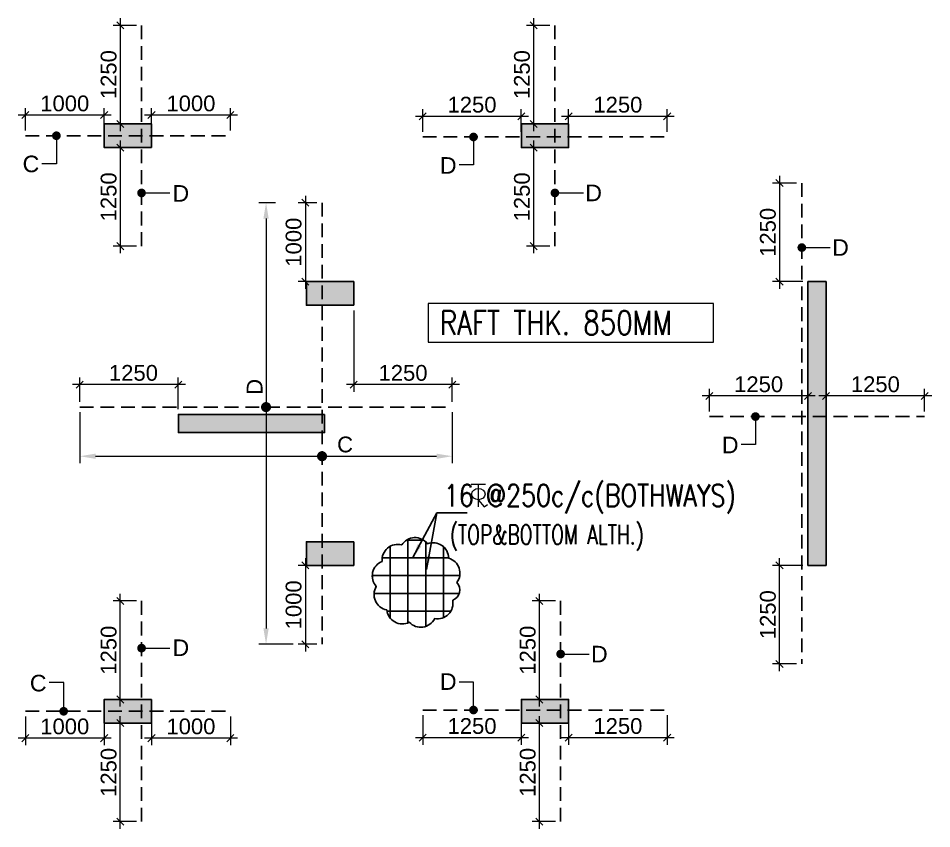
# Model space of a CAD drawing. Header units: millimetres. Extents: x 1123469 to 1752051, y -126924 to 196924.
# Drawn here: x 1491564 to 1503149, y 142154 to 152434 of the extents above; entities that cross this region are included whole.
import ezdxf

# ---------------------------------------------------------------- set-up
doc = ezdxf.new("R2010")
doc.units = ezdxf.units.MM
doc.header["$LTSCALE"] = 500
doc.header["$MEASUREMENT"] = 0
doc.header["$PDMODE"] = 34
for name, pattern in [('CONTINOUS', [0]), ('DASHED2', [0.375, 0.25, -0.125]), ('HIDDEN', [0.375, 0.25, -0.125])]:
    doc.linetypes.add(name, pattern=pattern)
doc.layers.get('Defpoints').update_dxf_attribs({"lineweight": 0})
for name, color, linetype, lineweight in [('ARWO', 1, 'Continuous', 18), ('CUT OUT', 1, 'Continuous', 13), ('dim-M', 1, 'Continuous', 15), ('TEXT', 7, 'Continuous', 13), ('TOWER COL HATCH', 253, 'Continuous', 20)]:
    doc.layers.add(name, color=color, linetype=linetype, lineweight=lineweight)
for name, color, linetype in [('COL. DIM', 3, 'Continuous'), ('reinf.', 4, 'Continuous'), ('TEX', 7, 'Continuous'), ('TEXT 1', 1, 'Continuous'), ('TOWER AREA COLUMN.', 6, 'Continuous')]:
    doc.layers.add(name, color=color, linetype=linetype)
doc.styles.add('3mm', font='arial.ttf')
doc.styles.add('S-T', font='romans.shx')
doc.styles.add('ST5', font='simplex.shx', dxfattribs={"width": 0.85})
doc.dimstyles.new('PARAMVEER', dxfattribs={"dimtxt": 200, "dimasz": 100, "dimexe": 0, "dimexo": 25, "dimgap": 10, "dimtad": 1, "dimdec": 0, "dimrnd": 5, "dimzin": 0, "dimdsep": 46, "dimtxsty": '3mm', "dimblk": 'OBLIQUE', "dimcen": 0.09, "dimdle": 75, "dimclrd": 1, "dimclre": 1, "dimclrt": 3, "dimadec": 0, "dimazin": 0, "dimtfac": 1, "dimtdec": 0, "dimtmove": 1, "dimatfit": 3, "dimfxl": 100, "dimtolj": 1, "dimtzin": 0, "dimlwd": 18, "dimlwe": 5, "dimarcsym": 0})
doc.dimstyles.new('PARAMVEER BEAM', dxfattribs={"dimtxt": 200, "dimasz": 100, "dimexe": 0, "dimexo": 0, "dimgap": 10, "dimtad": 1, "dimdec": 0, "dimzin": 0, "dimdsep": 46, "dimtxsty": '3mm', "dimblk": 'ARCHTICK', "dimcen": 0.09, "dimdle": 75, "dimclrd": 1, "dimclre": 1, "dimclrt": 3, "dimadec": 0, "dimazin": 0, "dimtfac": 1, "dimtdec": 0, "dimtmove": 1, "dimatfit": 3, "dimfxl": 100, "dimtolj": 1, "dimtzin": 0, "dimlwd": 18, "dimlwe": 5, "dimarcsym": 0})
doc.dimstyles.new('S-T50', dxfattribs={"dimtxt": 110, "dimasz": 100, "dimexe": 100, "dimexo": 50, "dimgap": 50, "dimtad": 1, "dimdec": 0, "dimrnd": 5, "dimtxsty": 'S-T', "dimblk": 'OBLIQUE', "dimcen": 2.5, "dimdle": 100, "dimclrd": 1, "dimclre": 1, "dimclrt": 3, "dimadec": 0, "dimazin": 0, "dimtfac": 1, "dimtdec": 0, "dimtix": 1, "dimtmove": 2, "dimatfit": 3, "dimfxl": 1, "dimlwd": -1, "dimlwe": -1, "dimarcsym": 0})

# ---------------------------------------------------------------- blocks, each defined once
blk = doc.blocks.new('3tgra')
at = {"layer": 'TOWER COL HATCH'}
h = blk.add_hatch(color=253, dxfattribs=at)
h.dxf.hatch_style = 1
h.paths.add_polyline_path([(1395431, 87772), (1395431, 88072), (1394831, 88072), (1394831, 87772)])
h = blk.add_hatch(color=253, dxfattribs=at)
h.dxf.hatch_style = 1
h.paths.add_polyline_path([(1400121, 88072), (1400121, 87772), (1400721, 87772), (1400721, 88072)])
h = blk.add_hatch(color=253, dxfattribs=at)
h.dxf.hatch_style = 1
h.paths.add_polyline_path([(1397996, 85772), (1397996, 86072), (1397396, 86072), (1397396, 85772)])
h = blk.add_hatch(color=253, dxfattribs=at)
h.dxf.hatch_style = 1
h.paths.add_polyline_path([(1403986, 82472), (1403986, 86072), (1403756, 86072), (1403756, 82472)])
h = blk.add_hatch(color=253, dxfattribs=at)
h.dxf.hatch_style = 1
h.paths.add_polyline_path([(1397626, 84387), (1395771, 84387), (1395771, 84157), (1397626, 84157)])
h = blk.add_hatch(color=253, dxfattribs=at)
h.dxf.hatch_style = 1
h.paths.add_polyline_path([(1397996, 82772), (1397996, 82472), (1397396, 82472), (1397396, 82772)])
h = blk.add_hatch(color=253, dxfattribs=at)
h.dxf.hatch_style = 1
h.paths.add_polyline_path([(1395431, 80772), (1395431, 80472), (1394831, 80472), (1394831, 80772)])
h = blk.add_hatch(color=253, dxfattribs=at)
h.dxf.hatch_style = 1
h.paths.add_polyline_path([(1400121, 80472), (1400121, 80772), (1400721, 80772), (1400721, 80472)])
at = {"layer": 'TOWER AREA COLUMN.', "color": 4}
for points in [[(1395431, 87772), (1395431, 88072), (1394831, 88072), (1394831, 87772)], [(1400121, 88072), (1400121, 87772), (1400721, 87772), (1400721, 88072)], [(1397996, 85772), (1397996, 86072), (1397396, 86072), (1397396, 85772)], [(1403986, 82472), (1403986, 86072), (1403756, 86072), (1403756, 82472)], [(1397626, 84387), (1395771, 84387), (1395771, 84157), (1397626, 84157)], [(1397996, 82772), (1397996, 82472), (1397396, 82472), (1397396, 82772)], [(1395431, 80772), (1395431, 80472), (1394831, 80472), (1394831, 80772)], [(1400121, 80472), (1400121, 80772), (1400721, 80772), (1400721, 80472)]]:
    blk.add_lwpolyline(points, close=True, dxfattribs=at)
blk = doc.blocks.new('_Oblique')
at = {"color": 0, "linetype": 'ByBlock', "lineweight": -2}
blk.add_line((-0.5, -0.5), (0.5, 0.5), dxfattribs=at)
blk = doc.blocks.new('*D167')
at = {"layer": 'COL. DIM', "color": 1, "lineweight": 18, "ltscale": 10, "transparency": 16777216}
blk.add_line((1498100, 150884), (1498100, 149454), dxfattribs=at)
at = {"layer": 'COL. DIM', "color": 1, "linetype": 'CONTINOUS', "lineweight": 5, "ltscale": 10, "transparency": 16777216}
for p, q in [((1498305, 150794), (1498010, 150794)), ((1498305, 149544), (1498010, 149544))]:
    blk.add_line(p, q, dxfattribs=at)
at = {"layer": 'Defpoints', "color": 0, "ltscale": 10, "transparency": 16777216}
for p in [(1498370, 150794), (1498100, 149544), (1498370, 149544)]:
    blk.add_point(p, dxfattribs=at)
at = {"layer": 'COL. DIM', "color": 1, "lineweight": 18, "ltscale": 10, "transparency": 16777216, "xscale": 90, "yscale": 90, "zscale": 90}
for p, rotation in [((1498100, 150794), 90), ((1498100, 149544), 270)]:
    blk.add_blockref('_Oblique', p, dxfattribs=dict(at, rotation=rotation))
at = {"layer": 'COL. DIM', "color": 3, "ltscale": 10, "transparency": 16777216, "insert": (1497953, 150169), "char_height": 200, "attachment_point": 5, "rotation": 90, "style": '3mm'}
blk.add_mtext('\\A1;1250', dxfattribs=at)
blk = doc.blocks.new('_ArchTick')
at = {"color": 0, "linetype": 'ByBlock', "const_width": 0.15}
blk.add_lwpolyline([(-0.5, -0.5), (0.5, 0.5)], dxfattribs=at)
blk = doc.blocks.new('*D168')
at = {"layer": 'COL. DIM', "color": 1, "lineweight": 18, "ltscale": 10, "transparency": 16777216}
blk.add_line((1498034, 151190), (1496604, 151190), dxfattribs=at)
at = {"layer": 'COL. DIM', "color": 1, "linetype": 'CONTINOUS', "lineweight": 5, "ltscale": 10, "transparency": 16777216}
for p, q in [((1496694, 150993), (1496694, 151280)), ((1497944, 150993), (1497944, 151280))]:
    blk.add_line(p, q, dxfattribs=at)
at = {"layer": 'Defpoints', "color": 0, "ltscale": 10, "transparency": 16777216}
for p in [(1496694, 151190), (1496694, 150928), (1497944, 150928)]:
    blk.add_point(p, dxfattribs=at)
at = {"layer": 'COL. DIM', "color": 1, "lineweight": 18, "ltscale": 10, "transparency": 16777216, "xscale": 90, "yscale": 90, "zscale": 90, "rotation": 180}
blk.add_blockref('_Oblique', (1496694, 151190), dxfattribs=at)
at = {"layer": 'COL. DIM', "color": 1, "lineweight": 18, "ltscale": 10, "transparency": 16777216, "xscale": 90, "yscale": 90, "zscale": 90}
blk.add_blockref('_Oblique', (1497944, 151190), dxfattribs=at)
at = {"layer": 'COL. DIM', "color": 3, "ltscale": 10, "transparency": 16777216, "insert": (1497319, 151337), "char_height": 200, "attachment_point": 5, "style": '3mm'}
blk.add_mtext('\\A1;1250', dxfattribs=at)
blk = doc.blocks.new('*D169')
at = {"layer": 'COL. DIM', "color": 1, "lineweight": 18, "ltscale": 10, "transparency": 16777216}
blk.add_line((1499884, 151190), (1498454, 151190), dxfattribs=at)
at = {"layer": 'COL. DIM', "color": 1, "linetype": 'CONTINOUS', "lineweight": 5, "ltscale": 10, "transparency": 16777216}
for p, q in [((1498544, 150993), (1498544, 151280)), ((1499794, 150993), (1499794, 151280))]:
    blk.add_line(p, q, dxfattribs=at)
at = {"layer": 'Defpoints', "color": 0, "ltscale": 10, "transparency": 16777216}
for p in [(1498544, 151190), (1498544, 150928), (1499794, 150928)]:
    blk.add_point(p, dxfattribs=at)
at = {"layer": 'COL. DIM', "color": 1, "lineweight": 18, "ltscale": 10, "transparency": 16777216, "xscale": 90, "yscale": 90, "zscale": 90, "rotation": 180}
blk.add_blockref('_Oblique', (1498544, 151190), dxfattribs=at)
at = {"layer": 'COL. DIM', "color": 1, "lineweight": 18, "ltscale": 10, "transparency": 16777216, "xscale": 90, "yscale": 90, "zscale": 90}
blk.add_blockref('_Oblique', (1499794, 151190), dxfattribs=at)
at = {"layer": 'COL. DIM', "color": 3, "ltscale": 10, "transparency": 16777216, "insert": (1499169, 151337), "char_height": 200, "attachment_point": 5, "style": '3mm'}
blk.add_mtext('\\A1;1250', dxfattribs=at)
blk = doc.blocks.new('*D170')
at = {"layer": 'COL. DIM', "color": 1, "linetype": 'CONTINOUS', "lineweight": 5, "ltscale": 10, "transparency": 16777216}
for p, q in [((1498305, 152344), (1498010, 152344)), ((1498305, 151094), (1498010, 151094))]:
    blk.add_line(p, q, dxfattribs=at)
at = {"layer": 'COL. DIM', "color": 1, "lineweight": 18, "ltscale": 10, "transparency": 16777216}
blk.add_line((1498100, 152434), (1498100, 151004), dxfattribs=at)
at = {"layer": 'Defpoints', "color": 0, "ltscale": 10, "transparency": 16777216}
for p in [(1498370, 152344), (1498100, 151094), (1498370, 151094)]:
    blk.add_point(p, dxfattribs=at)
at = {"layer": 'COL. DIM', "color": 1, "lineweight": 18, "ltscale": 10, "transparency": 16777216, "xscale": 90, "yscale": 90, "zscale": 90}
for p, rotation in [((1498100, 152344), 90), ((1498100, 151094), 270)]:
    blk.add_blockref('_Oblique', p, dxfattribs=dict(at, rotation=rotation))
at = {"layer": 'COL. DIM', "color": 3, "ltscale": 10, "transparency": 16777216, "insert": (1497953, 151719), "char_height": 200, "attachment_point": 5, "rotation": 90, "style": '3mm'}
blk.add_mtext('\\A1;1250', dxfattribs=at)
blk = doc.blocks.new('*D171')
at = {"layer": 'COL. DIM', "color": 1, "lineweight": 18, "ltscale": 10, "transparency": 16777216}
blk.add_line((1492858, 150884), (1492858, 149454), dxfattribs=at)
at = {"layer": 'COL. DIM', "color": 1, "linetype": 'CONTINOUS', "lineweight": 5, "ltscale": 10, "transparency": 16777216}
for p, q in [((1493063, 150794), (1492768, 150794)), ((1493063, 149544), (1492768, 149544))]:
    blk.add_line(p, q, dxfattribs=at)
at = {"layer": 'Defpoints', "color": 0, "ltscale": 10, "transparency": 16777216}
for p in [(1493128, 150794), (1492858, 149544), (1493128, 149544)]:
    blk.add_point(p, dxfattribs=at)
at = {"layer": 'COL. DIM', "color": 1, "lineweight": 18, "ltscale": 10, "transparency": 16777216, "xscale": 90, "yscale": 90, "zscale": 90}
for p, rotation in [((1492858, 150794), 90), ((1492858, 149544), 270)]:
    blk.add_blockref('_Oblique', p, dxfattribs=dict(at, rotation=rotation))
at = {"layer": 'COL. DIM', "color": 3, "ltscale": 10, "transparency": 16777216, "insert": (1492711, 150169), "char_height": 200, "attachment_point": 5, "rotation": 90, "style": '3mm'}
blk.add_mtext('\\A1;1250', dxfattribs=at)
blk = doc.blocks.new('*D172')
at = {"layer": 'COL. DIM', "color": 1, "lineweight": 18, "ltscale": 10, "transparency": 16777216}
blk.add_line((1492744, 151206), (1491564, 151206), dxfattribs=at)
at = {"layer": 'COL. DIM', "color": 1, "linetype": 'CONTINOUS', "lineweight": 5, "ltscale": 10, "transparency": 16777216}
for p, q in [((1491654, 151009), (1491654, 151296)), ((1492654, 151009), (1492654, 151296))]:
    blk.add_line(p, q, dxfattribs=at)
at = {"layer": 'Defpoints', "color": 0, "ltscale": 10, "transparency": 16777216}
for p in [(1491654, 151206), (1491654, 150944), (1492654, 150944)]:
    blk.add_point(p, dxfattribs=at)
at = {"layer": 'COL. DIM', "color": 1, "lineweight": 18, "ltscale": 10, "transparency": 16777216, "xscale": 90, "yscale": 90, "zscale": 90, "rotation": 180}
blk.add_blockref('_Oblique', (1491654, 151206), dxfattribs=at)
at = {"layer": 'COL. DIM', "color": 1, "lineweight": 18, "ltscale": 10, "transparency": 16777216, "xscale": 90, "yscale": 90, "zscale": 90}
blk.add_blockref('_Oblique', (1492654, 151206), dxfattribs=at)
at = {"layer": 'COL. DIM', "color": 3, "ltscale": 10, "transparency": 16777216, "insert": (1492154, 151353), "char_height": 200, "attachment_point": 5, "style": '3mm'}
blk.add_mtext('\\A1;1000', dxfattribs=at)
blk = doc.blocks.new('*D173')
at = {"layer": 'COL. DIM', "color": 1, "lineweight": 18, "ltscale": 10, "transparency": 16777216}
blk.add_line((1494344, 151206), (1493164, 151206), dxfattribs=at)
at = {"layer": 'COL. DIM', "color": 1, "linetype": 'CONTINOUS', "lineweight": 5, "ltscale": 10, "transparency": 16777216}
for p, q in [((1493254, 151009), (1493254, 151296)), ((1494254, 151009), (1494254, 151296))]:
    blk.add_line(p, q, dxfattribs=at)
at = {"layer": 'Defpoints', "color": 0, "ltscale": 10, "transparency": 16777216}
for p in [(1493254, 151206), (1493254, 150944), (1494254, 150944)]:
    blk.add_point(p, dxfattribs=at)
at = {"layer": 'COL. DIM', "color": 1, "lineweight": 18, "ltscale": 10, "transparency": 16777216, "xscale": 90, "yscale": 90, "zscale": 90, "rotation": 180}
blk.add_blockref('_Oblique', (1493254, 151206), dxfattribs=at)
at = {"layer": 'COL. DIM', "color": 1, "lineweight": 18, "ltscale": 10, "transparency": 16777216, "xscale": 90, "yscale": 90, "zscale": 90}
blk.add_blockref('_Oblique', (1494254, 151206), dxfattribs=at)
at = {"layer": 'COL. DIM', "color": 3, "ltscale": 10, "transparency": 16777216, "insert": (1493754, 151353), "char_height": 200, "attachment_point": 5, "style": '3mm'}
blk.add_mtext('\\A1;1000', dxfattribs=at)
blk = doc.blocks.new('*D174')
at = {"layer": 'COL. DIM', "color": 1, "linetype": 'CONTINOUS', "lineweight": 5, "ltscale": 10, "transparency": 16777216}
for p, q in [((1493063, 152344), (1492768, 152344)), ((1493063, 151094), (1492768, 151094))]:
    blk.add_line(p, q, dxfattribs=at)
at = {"layer": 'COL. DIM', "color": 1, "lineweight": 18, "ltscale": 10, "transparency": 16777216}
blk.add_line((1492858, 152434), (1492858, 151004), dxfattribs=at)
at = {"layer": 'Defpoints', "color": 0, "ltscale": 10, "transparency": 16777216}
for p in [(1493128, 152344), (1492858, 151094), (1493128, 151094)]:
    blk.add_point(p, dxfattribs=at)
at = {"layer": 'COL. DIM', "color": 1, "lineweight": 18, "ltscale": 10, "transparency": 16777216, "xscale": 90, "yscale": 90, "zscale": 90}
for p, rotation in [((1492858, 152344), 90), ((1492858, 151094), 270)]:
    blk.add_blockref('_Oblique', p, dxfattribs=dict(at, rotation=rotation))
at = {"layer": 'COL. DIM', "color": 3, "ltscale": 10, "transparency": 16777216, "insert": (1492711, 151719), "char_height": 200, "attachment_point": 5, "rotation": 90, "style": '3mm'}
blk.add_mtext('\\A1;1250', dxfattribs=at)
blk = doc.blocks.new('*D304')
at = {"layer": 'COL. DIM', "color": 1, "lineweight": 18, "ltscale": 10, "transparency": 16777216}
blk.add_line((1495205, 145584), (1495205, 144404), dxfattribs=at)
at = {"layer": 'COL. DIM', "color": 1, "linetype": 'CONTINOUS', "lineweight": 5, "ltscale": 10, "transparency": 16777216}
for p, q in [((1495352, 145494), (1495115, 145494)), ((1495352, 144494), (1495115, 144494))]:
    blk.add_line(p, q, dxfattribs=at)
at = {"layer": 'Defpoints', "color": 0, "ltscale": 10, "transparency": 16777216}
for p in [(1495417, 145494), (1495205, 144494), (1495417, 144494)]:
    blk.add_point(p, dxfattribs=at)
at = {"layer": 'COL. DIM', "color": 1, "lineweight": 18, "ltscale": 10, "transparency": 16777216, "xscale": 90, "yscale": 90, "zscale": 90}
for p, rotation in [((1495205, 145494), 90), ((1495205, 144494), 270)]:
    blk.add_blockref('_Oblique', p, dxfattribs=dict(at, rotation=rotation))
at = {"layer": 'COL. DIM', "color": 3, "ltscale": 10, "transparency": 16777216, "insert": (1495057, 144994), "char_height": 200, "attachment_point": 5, "rotation": 90, "style": '3mm'}
blk.add_mtext('\\A1;1000', dxfattribs=at)
blk = doc.blocks.new('*D305')
at = {"layer": 'COL. DIM', "color": 1, "linetype": 'CONTINOUS', "lineweight": 5, "ltscale": 10, "transparency": 16777216}
for p, q in [((1492344, 147567), (1492344, 147878)), ((1493594, 147474), (1493594, 147878))]:
    blk.add_line(p, q, dxfattribs=at)
at = {"layer": 'COL. DIM', "color": 1, "lineweight": 18, "ltscale": 10, "transparency": 16777216}
blk.add_line((1493684, 147788), (1492254, 147788), dxfattribs=at)
at = {"layer": 'Defpoints', "color": 0, "ltscale": 10, "transparency": 16777216}
for p in [(1492344, 147788), (1492344, 147502), (1493594, 147409)]:
    blk.add_point(p, dxfattribs=at)
at = {"layer": 'COL. DIM', "color": 1, "lineweight": 18, "ltscale": 10, "transparency": 16777216, "xscale": 90, "yscale": 90, "zscale": 90, "rotation": 180}
blk.add_blockref('_Oblique', (1492344, 147788), dxfattribs=at)
at = {"layer": 'COL. DIM', "color": 1, "lineweight": 18, "ltscale": 10, "transparency": 16777216, "xscale": 90, "yscale": 90, "zscale": 90}
blk.add_blockref('_Oblique', (1493594, 147788), dxfattribs=at)
at = {"layer": 'COL. DIM', "color": 3, "ltscale": 10, "transparency": 16777216, "insert": (1493025, 147935), "char_height": 200, "attachment_point": 5, "style": '3mm'}
blk.add_mtext('\\A1;1250', dxfattribs=at)
blk = doc.blocks.new('*D306')
at = {"layer": 'COL. DIM', "color": 1, "linetype": 'CONTINOUS', "lineweight": 5, "ltscale": 10, "transparency": 16777216}
for p, q in [((1495819, 148729), (1495819, 147698)), ((1497069, 147567), (1497069, 147878))]:
    blk.add_line(p, q, dxfattribs=at)
at = {"layer": 'COL. DIM', "color": 1, "lineweight": 18, "ltscale": 10, "transparency": 16777216}
blk.add_line((1497159, 147788), (1495729, 147788), dxfattribs=at)
at = {"layer": 'Defpoints', "color": 0, "ltscale": 10, "transparency": 16777216}
for p in [(1495819, 148794), (1495819, 147788), (1497069, 147502)]:
    blk.add_point(p, dxfattribs=at)
at = {"layer": 'COL. DIM', "color": 1, "lineweight": 18, "ltscale": 10, "transparency": 16777216, "xscale": 90, "yscale": 90, "zscale": 90, "rotation": 180}
blk.add_blockref('_Oblique', (1495819, 147788), dxfattribs=at)
at = {"layer": 'COL. DIM', "color": 1, "lineweight": 18, "ltscale": 10, "transparency": 16777216, "xscale": 90, "yscale": 90, "zscale": 90}
blk.add_blockref('_Oblique', (1497069, 147788), dxfattribs=at)
at = {"layer": 'COL. DIM', "color": 3, "ltscale": 10, "transparency": 16777216, "insert": (1496444, 147935), "char_height": 200, "attachment_point": 5, "style": '3mm'}
blk.add_mtext('\\A1;1250', dxfattribs=at)
blk = doc.blocks.new('*D307')
at = {"layer": 'COL. DIM', "color": 1, "lineweight": 18, "ltscale": 10, "transparency": 16777216}
blk.add_line((1495205, 150184), (1495205, 149004), dxfattribs=at)
at = {"layer": 'COL. DIM', "color": 1, "linetype": 'CONTINOUS', "lineweight": 5, "ltscale": 10, "transparency": 16777216}
for p, q in [((1495352, 150094), (1495115, 150094)), ((1495352, 149094), (1495115, 149094))]:
    blk.add_line(p, q, dxfattribs=at)
at = {"layer": 'Defpoints', "color": 0, "ltscale": 10, "transparency": 16777216}
for p in [(1495417, 150094), (1495205, 149094), (1495417, 149094)]:
    blk.add_point(p, dxfattribs=at)
at = {"layer": 'COL. DIM', "color": 1, "lineweight": 18, "ltscale": 10, "transparency": 16777216, "xscale": 90, "yscale": 90, "zscale": 90}
for p, rotation in [((1495205, 150094), 90), ((1495205, 149094), 270)]:
    blk.add_blockref('_Oblique', p, dxfattribs=dict(at, rotation=rotation))
at = {"layer": 'COL. DIM', "color": 3, "ltscale": 10, "transparency": 16777216, "insert": (1495057, 149594), "char_height": 200, "attachment_point": 5, "rotation": 90, "style": '3mm'}
blk.add_mtext('\\A1;1000', dxfattribs=at)
blk = doc.blocks.new('*D308')
at = {"layer": 'COL. DIM', "color": 1, "linetype": 'CONTINOUS', "lineweight": 5, "ltscale": 10, "transparency": 16777216}
for p, q in [((1492344, 147437), (1492344, 146789)), ((1497069, 147437), (1497069, 146789))]:
    blk.add_line(p, q, dxfattribs=at)
at = {"layer": 'COL. DIM', "color": 1, "lineweight": 18, "ltscale": 10, "transparency": 16777216}
blk.add_line((1492544, 146879), (1496869, 146879), dxfattribs=at)
at = {"layer": 'COL. DIM', "color": 1, "ltscale": 10, "transparency": 16777216}
for points in [[(1492544, 146912), (1492544, 146846), (1492344, 146879)], [(1496869, 146912), (1496869, 146846), (1497069, 146879)]]:
    blk.add_solid(points, dxfattribs=at)
at = {"layer": 'Defpoints', "color": 0, "ltscale": 10, "transparency": 16777216}
for p in [(1492344, 147502), (1497069, 147502), (1497069, 146879)]:
    blk.add_point(p, dxfattribs=at)
at = {"layer": 'COL. DIM', "color": 3, "ltscale": 10, "transparency": 16777216, "insert": (1495709, 147027), "char_height": 200, "attachment_point": 5, "style": '3mm'}
blk.add_mtext('\\A1;C', dxfattribs=at)
blk = doc.blocks.new('*D309')
at = {"layer": 'COL. DIM', "color": 1, "linetype": 'CONTINOUS', "lineweight": 5, "ltscale": 10, "transparency": 16777216}
for p, q in [((1494826, 150094), (1494617, 150094)), ((1495050, 144494), (1494617, 144494))]:
    blk.add_line(p, q, dxfattribs=at)
at = {"layer": 'COL. DIM', "color": 1, "lineweight": 18, "ltscale": 10, "transparency": 16777216}
blk.add_line((1494707, 149894), (1494707, 144694), dxfattribs=at)
at = {"layer": 'COL. DIM', "color": 1, "ltscale": 10, "transparency": 16777216}
for points in [[(1494673, 149894), (1494740, 149894), (1494707, 150094)], [(1494673, 144694), (1494740, 144694), (1494707, 144494)]]:
    blk.add_solid(points, dxfattribs=at)
at = {"layer": 'Defpoints', "color": 0, "ltscale": 10, "transparency": 16777216}
for p in [(1494891, 150094), (1494707, 144494), (1495115, 144494)]:
    blk.add_point(p, dxfattribs=at)
at = {"layer": 'COL. DIM', "color": 3, "ltscale": 10, "transparency": 16777216, "insert": (1494562, 147759), "char_height": 200, "attachment_point": 5, "rotation": 90, "style": '3mm'}
blk.add_mtext('\\A1;D', dxfattribs=at)
blk = doc.blocks.new('*D310')
at = {"layer": 'COL. DIM', "color": 1, "linetype": 'CONTINOUS', "lineweight": 5, "ltscale": 10, "transparency": 16777216}
for p, q in [((1500329, 147447), (1500329, 147734)), ((1501579, 147447), (1501579, 147734))]:
    blk.add_line(p, q, dxfattribs=at)
at = {"layer": 'COL. DIM', "color": 1, "lineweight": 18, "ltscale": 10, "transparency": 16777216}
blk.add_line((1501669, 147644), (1500239, 147644), dxfattribs=at)
at = {"layer": 'Defpoints', "color": 0, "ltscale": 10, "transparency": 16777216}
for p in [(1500329, 147644), (1500329, 147382), (1501579, 147382)]:
    blk.add_point(p, dxfattribs=at)
at = {"layer": 'COL. DIM', "color": 1, "lineweight": 18, "ltscale": 10, "transparency": 16777216, "xscale": 90, "yscale": 90, "zscale": 90, "rotation": 180}
blk.add_blockref('_Oblique', (1500329, 147644), dxfattribs=at)
at = {"layer": 'COL. DIM', "color": 1, "lineweight": 18, "ltscale": 10, "transparency": 16777216, "xscale": 90, "yscale": 90, "zscale": 90}
blk.add_blockref('_Oblique', (1501579, 147644), dxfattribs=at)
at = {"layer": 'COL. DIM', "color": 3, "ltscale": 10, "transparency": 16777216, "insert": (1500954, 147791), "char_height": 200, "attachment_point": 5, "style": '3mm'}
blk.add_mtext('\\A1;1250', dxfattribs=at)
blk = doc.blocks.new('*D311')
at = {"layer": 'COL. DIM', "color": 1, "linetype": 'CONTINOUS', "lineweight": 5, "ltscale": 10, "transparency": 16777216}
for p, q in [((1501809, 147447), (1501809, 147734)), ((1503059, 147447), (1503059, 147734))]:
    blk.add_line(p, q, dxfattribs=at)
at = {"layer": 'COL. DIM', "color": 1, "lineweight": 18, "ltscale": 10, "transparency": 16777216}
blk.add_line((1503149, 147644), (1501719, 147644), dxfattribs=at)
at = {"layer": 'Defpoints', "color": 0, "ltscale": 10, "transparency": 16777216}
for p in [(1501809, 147644), (1501809, 147382), (1503059, 147382)]:
    blk.add_point(p, dxfattribs=at)
at = {"layer": 'COL. DIM', "color": 1, "lineweight": 18, "ltscale": 10, "transparency": 16777216, "xscale": 90, "yscale": 90, "zscale": 90, "rotation": 180}
blk.add_blockref('_Oblique', (1501809, 147644), dxfattribs=at)
at = {"layer": 'COL. DIM', "color": 1, "lineweight": 18, "ltscale": 10, "transparency": 16777216, "xscale": 90, "yscale": 90, "zscale": 90}
blk.add_blockref('_Oblique', (1503059, 147644), dxfattribs=at)
at = {"layer": 'COL. DIM', "color": 3, "ltscale": 10, "transparency": 16777216, "insert": (1502434, 147791), "char_height": 200, "attachment_point": 5, "style": '3mm'}
blk.add_mtext('\\A1;1250', dxfattribs=at)
blk = doc.blocks.new('*D312')
at = {"layer": 'COL. DIM', "color": 1, "lineweight": 18, "ltscale": 10, "transparency": 16777216}
blk.add_line((1501219, 150434), (1501219, 149004), dxfattribs=at)
at = {"layer": 'COL. DIM', "color": 1, "linetype": 'CONTINOUS', "lineweight": 5, "ltscale": 10, "transparency": 16777216}
for p, q in [((1501436, 150344), (1501129, 150344)), ((1501514, 149094), (1501129, 149094))]:
    blk.add_line(p, q, dxfattribs=at)
at = {"layer": 'Defpoints', "color": 0, "ltscale": 10, "transparency": 16777216}
for p in [(1501501, 150344), (1501219, 149094), (1501579, 149094)]:
    blk.add_point(p, dxfattribs=at)
at = {"layer": 'COL. DIM', "color": 1, "lineweight": 18, "ltscale": 10, "transparency": 16777216, "xscale": 90, "yscale": 90, "zscale": 90}
for p, rotation in [((1501219, 150344), 90), ((1501219, 149094), 270)]:
    blk.add_blockref('_Oblique', p, dxfattribs=dict(at, rotation=rotation))
at = {"layer": 'COL. DIM', "color": 3, "ltscale": 10, "transparency": 16777216, "insert": (1501072, 149719), "char_height": 200, "attachment_point": 5, "rotation": 90, "style": '3mm'}
blk.add_mtext('\\A1;1250', dxfattribs=at)
blk = doc.blocks.new('*D313')
at = {"layer": 'COL. DIM', "color": 1, "lineweight": 18, "ltscale": 10, "transparency": 16777216}
blk.add_line((1501219, 144154), (1501219, 145584), dxfattribs=at)
at = {"layer": 'COL. DIM', "color": 1, "linetype": 'CONTINOUS', "lineweight": 5, "ltscale": 10, "transparency": 16777216}
for p, q in [((1501514, 145494), (1501129, 145494)), ((1501436, 144244), (1501129, 144244))]:
    blk.add_line(p, q, dxfattribs=at)
at = {"layer": 'Defpoints', "color": 0, "ltscale": 10, "transparency": 16777216}
for p in [(1501219, 145494), (1501579, 145494), (1501501, 144244)]:
    blk.add_point(p, dxfattribs=at)
at = {"layer": 'COL. DIM', "color": 1, "lineweight": 18, "ltscale": 10, "transparency": 16777216, "xscale": 90, "yscale": 90, "zscale": 90}
for p, rotation in [((1501219, 145494), 90), ((1501219, 144244), 270)]:
    blk.add_blockref('_Oblique', p, dxfattribs=dict(at, rotation=rotation))
at = {"layer": 'COL. DIM', "color": 3, "ltscale": 10, "transparency": 16777216, "insert": (1501072, 144869), "char_height": 200, "attachment_point": 5, "rotation": 90, "style": '3mm'}
blk.add_mtext('\\A1;1250', dxfattribs=at)
blk = doc.blocks.new('*D322')
at = {"layer": 'COL. DIM', "color": 1, "linetype": 'CONTINOUS', "lineweight": 5, "ltscale": 10, "transparency": 16777216}
for p, q in [((1498378, 145044), (1498083, 145044)), ((1498378, 143794), (1498083, 143794))]:
    blk.add_line(p, q, dxfattribs=at)
at = {"layer": 'COL. DIM', "color": 1, "lineweight": 18, "ltscale": 10, "transparency": 16777216}
blk.add_line((1498173, 143704), (1498173, 145134), dxfattribs=at)
at = {"layer": 'Defpoints', "color": 0, "ltscale": 10, "transparency": 16777216}
for p in [(1498173, 145044), (1498443, 145044), (1498443, 143794)]:
    blk.add_point(p, dxfattribs=at)
at = {"layer": 'COL. DIM', "color": 1, "lineweight": 18, "ltscale": 10, "transparency": 16777216, "xscale": 90, "yscale": 90, "zscale": 90}
for p, rotation in [((1498173, 145044), 90), ((1498173, 143794), 270)]:
    blk.add_blockref('_Oblique', p, dxfattribs=dict(at, rotation=rotation))
at = {"layer": 'COL. DIM', "color": 3, "ltscale": 10, "transparency": 16777216, "insert": (1498026, 144419), "char_height": 200, "attachment_point": 5, "rotation": 90, "style": '3mm'}
blk.add_mtext('\\A1;1250', dxfattribs=at)
blk = doc.blocks.new('*D323')
at = {"layer": 'COL. DIM', "color": 1, "linetype": 'CONTINOUS', "lineweight": 5, "ltscale": 10, "transparency": 16777216}
for p, q in [((1496694, 143595), (1496694, 143219)), ((1497944, 143595), (1497944, 143219))]:
    blk.add_line(p, q, dxfattribs=at)
at = {"layer": 'COL. DIM', "color": 1, "lineweight": 18, "ltscale": 10, "transparency": 16777216}
blk.add_line((1498034, 143309), (1496604, 143309), dxfattribs=at)
at = {"layer": 'Defpoints', "color": 0, "ltscale": 10, "transparency": 16777216}
for p in [(1496694, 143660), (1497944, 143660), (1496694, 143309)]:
    blk.add_point(p, dxfattribs=at)
at = {"layer": 'COL. DIM', "color": 1, "lineweight": 18, "ltscale": 10, "transparency": 16777216, "xscale": 90, "yscale": 90, "zscale": 90, "rotation": 180}
blk.add_blockref('_Oblique', (1496694, 143309), dxfattribs=at)
at = {"layer": 'COL. DIM', "color": 1, "lineweight": 18, "ltscale": 10, "transparency": 16777216, "xscale": 90, "yscale": 90, "zscale": 90}
blk.add_blockref('_Oblique', (1497944, 143309), dxfattribs=at)
at = {"layer": 'COL. DIM', "color": 3, "ltscale": 10, "transparency": 16777216, "insert": (1497319, 143456), "char_height": 200, "attachment_point": 5, "style": '3mm'}
blk.add_mtext('\\A1;1250', dxfattribs=at)
blk = doc.blocks.new('*D324')
at = {"layer": 'COL. DIM', "color": 1, "linetype": 'CONTINOUS', "lineweight": 5, "ltscale": 10, "transparency": 16777216}
for p, q in [((1498544, 143595), (1498544, 143219)), ((1499794, 143595), (1499794, 143219))]:
    blk.add_line(p, q, dxfattribs=at)
at = {"layer": 'COL. DIM', "color": 1, "lineweight": 18, "ltscale": 10, "transparency": 16777216}
blk.add_line((1499884, 143309), (1498454, 143309), dxfattribs=at)
at = {"layer": 'Defpoints', "color": 0, "ltscale": 10, "transparency": 16777216}
for p in [(1498544, 143660), (1499794, 143660), (1498544, 143309)]:
    blk.add_point(p, dxfattribs=at)
at = {"layer": 'COL. DIM', "color": 1, "lineweight": 18, "ltscale": 10, "transparency": 16777216, "xscale": 90, "yscale": 90, "zscale": 90, "rotation": 180}
blk.add_blockref('_Oblique', (1498544, 143309), dxfattribs=at)
at = {"layer": 'COL. DIM', "color": 1, "lineweight": 18, "ltscale": 10, "transparency": 16777216, "xscale": 90, "yscale": 90, "zscale": 90}
blk.add_blockref('_Oblique', (1499794, 143309), dxfattribs=at)
at = {"layer": 'COL. DIM', "color": 3, "ltscale": 10, "transparency": 16777216, "insert": (1499169, 143456), "char_height": 200, "attachment_point": 5, "style": '3mm'}
blk.add_mtext('\\A1;1250', dxfattribs=at)
blk = doc.blocks.new('*D327')
at = {"layer": 'COL. DIM', "color": 1, "lineweight": 18, "ltscale": 10, "transparency": 16777216}
blk.add_line((1498173, 142154), (1498173, 143584), dxfattribs=at)
at = {"layer": 'COL. DIM', "color": 1, "linetype": 'CONTINOUS', "lineweight": 5, "ltscale": 10, "transparency": 16777216}
for p, q in [((1498378, 143494), (1498083, 143494)), ((1498378, 142244), (1498083, 142244))]:
    blk.add_line(p, q, dxfattribs=at)
at = {"layer": 'Defpoints', "color": 0, "ltscale": 10, "transparency": 16777216}
for p in [(1498173, 143494), (1498443, 143494), (1498443, 142244)]:
    blk.add_point(p, dxfattribs=at)
at = {"layer": 'COL. DIM', "color": 1, "lineweight": 18, "ltscale": 10, "transparency": 16777216, "xscale": 90, "yscale": 90, "zscale": 90}
for p, rotation in [((1498173, 143494), 90), ((1498173, 142244), 270)]:
    blk.add_blockref('_Oblique', p, dxfattribs=dict(at, rotation=rotation))
at = {"layer": 'COL. DIM', "color": 3, "ltscale": 10, "transparency": 16777216, "insert": (1498026, 142869), "char_height": 200, "attachment_point": 5, "rotation": 90, "style": '3mm'}
blk.add_mtext('\\A1;1250', dxfattribs=at)
blk = doc.blocks.new('*D318')
at = {"layer": 'COL. DIM', "color": 1, "linetype": 'CONTINOUS', "lineweight": 5, "ltscale": 10, "transparency": 16777216}
for p, q in [((1493063, 145044), (1492768, 145044)), ((1493063, 143794), (1492768, 143794))]:
    blk.add_line(p, q, dxfattribs=at)
at = {"layer": 'COL. DIM', "color": 1, "lineweight": 18, "ltscale": 10, "transparency": 16777216}
blk.add_line((1492858, 143704), (1492858, 145134), dxfattribs=at)
at = {"layer": 'Defpoints', "color": 0, "ltscale": 10, "transparency": 16777216}
for p in [(1492858, 145044), (1493128, 145044), (1493128, 143794)]:
    blk.add_point(p, dxfattribs=at)
at = {"layer": 'COL. DIM', "color": 1, "lineweight": 18, "ltscale": 10, "transparency": 16777216, "xscale": 90, "yscale": 90, "zscale": 90}
for p, rotation in [((1492858, 145044), 90), ((1492858, 143794), 270)]:
    blk.add_blockref('_Oblique', p, dxfattribs=dict(at, rotation=rotation))
at = {"layer": 'COL. DIM', "color": 3, "ltscale": 10, "transparency": 16777216, "insert": (1492711, 144419), "char_height": 200, "attachment_point": 5, "rotation": 90, "style": '3mm'}
blk.add_mtext('\\A1;1250', dxfattribs=at)
blk = doc.blocks.new('*D319')
at = {"layer": 'COL. DIM', "color": 1, "linetype": 'CONTINOUS', "lineweight": 5, "ltscale": 10, "transparency": 16777216}
for p, q in [((1491654, 143579), (1491654, 143213)), ((1492654, 143579), (1492654, 143213))]:
    blk.add_line(p, q, dxfattribs=at)
at = {"layer": 'COL. DIM', "color": 1, "lineweight": 18, "ltscale": 10, "transparency": 16777216}
blk.add_line((1492744, 143303), (1491564, 143303), dxfattribs=at)
at = {"layer": 'Defpoints', "color": 0, "ltscale": 10, "transparency": 16777216}
for p in [(1491654, 143644), (1492654, 143644), (1491654, 143303)]:
    blk.add_point(p, dxfattribs=at)
at = {"layer": 'COL. DIM', "color": 1, "lineweight": 18, "ltscale": 10, "transparency": 16777216, "xscale": 90, "yscale": 90, "zscale": 90, "rotation": 180}
blk.add_blockref('_Oblique', (1491654, 143303), dxfattribs=at)
at = {"layer": 'COL. DIM', "color": 1, "lineweight": 18, "ltscale": 10, "transparency": 16777216, "xscale": 90, "yscale": 90, "zscale": 90}
blk.add_blockref('_Oblique', (1492654, 143303), dxfattribs=at)
at = {"layer": 'COL. DIM', "color": 3, "ltscale": 10, "transparency": 16777216, "insert": (1492154, 143451), "char_height": 200, "attachment_point": 5, "style": '3mm'}
blk.add_mtext('\\A1;1000', dxfattribs=at)
blk = doc.blocks.new('*D320')
at = {"layer": 'COL. DIM', "color": 1, "linetype": 'CONTINOUS', "lineweight": 5, "ltscale": 10, "transparency": 16777216}
for p, q in [((1493254, 143579), (1493254, 143213)), ((1494254, 143579), (1494254, 143213))]:
    blk.add_line(p, q, dxfattribs=at)
at = {"layer": 'COL. DIM', "color": 1, "lineweight": 18, "ltscale": 10, "transparency": 16777216}
blk.add_line((1494344, 143303), (1493164, 143303), dxfattribs=at)
at = {"layer": 'Defpoints', "color": 0, "ltscale": 10, "transparency": 16777216}
for p in [(1493254, 143644), (1494254, 143644), (1493254, 143303)]:
    blk.add_point(p, dxfattribs=at)
at = {"layer": 'COL. DIM', "color": 1, "lineweight": 18, "ltscale": 10, "transparency": 16777216, "xscale": 90, "yscale": 90, "zscale": 90, "rotation": 180}
blk.add_blockref('_Oblique', (1493254, 143303), dxfattribs=at)
at = {"layer": 'COL. DIM', "color": 1, "lineweight": 18, "ltscale": 10, "transparency": 16777216, "xscale": 90, "yscale": 90, "zscale": 90}
blk.add_blockref('_Oblique', (1494254, 143303), dxfattribs=at)
at = {"layer": 'COL. DIM', "color": 3, "ltscale": 10, "transparency": 16777216, "insert": (1493754, 143451), "char_height": 200, "attachment_point": 5, "style": '3mm'}
blk.add_mtext('\\A1;1000', dxfattribs=at)
blk = doc.blocks.new('*D321')
at = {"layer": 'COL. DIM', "color": 1, "lineweight": 18, "ltscale": 10, "transparency": 16777216}
blk.add_line((1492858, 142154), (1492858, 143584), dxfattribs=at)
at = {"layer": 'COL. DIM', "color": 1, "linetype": 'CONTINOUS', "lineweight": 5, "ltscale": 10, "transparency": 16777216}
for p, q in [((1493063, 143494), (1492768, 143494)), ((1493063, 142244), (1492768, 142244))]:
    blk.add_line(p, q, dxfattribs=at)
at = {"layer": 'Defpoints', "color": 0, "ltscale": 10, "transparency": 16777216}
for p in [(1492858, 143494), (1493128, 143494), (1493128, 142244)]:
    blk.add_point(p, dxfattribs=at)
at = {"layer": 'COL. DIM', "color": 1, "lineweight": 18, "ltscale": 10, "transparency": 16777216, "xscale": 90, "yscale": 90, "zscale": 90}
for p, rotation in [((1492858, 143494), 90), ((1492858, 142244), 270)]:
    blk.add_blockref('_Oblique', p, dxfattribs=dict(at, rotation=rotation))
at = {"layer": 'COL. DIM', "color": 3, "ltscale": 10, "transparency": 16777216, "insert": (1492711, 142869), "char_height": 200, "attachment_point": 5, "rotation": 90, "style": '3mm'}
blk.add_mtext('\\A1;1250', dxfattribs=at)
blk = doc.blocks.new('A$C07511412')
at = {"layer": 'TEXT', "color": 3, "ltscale": 0.2}
for p, q in [((75.5, 115.9), (1, 115.9)), ((38.2, 0), (38.2, 115.9)), ((38.2, 33.6), (67.5, 0)), ((67.5, 0), (84.9, 11.2))]:
    blk.add_line(p, q, dxfattribs=at)
blk.add_ellipse((38.2, 65.4), major_axis=(34.3, 0), ratio=0.83863, dxfattribs=at)

msp = doc.modelspace()

# ---------------------------------------------------------------- hatches: boundary and pattern name
at = {"layer": 'TEX', "linetype": 'DASHED2'}
h = msp.add_hatch(dxfattribs=at)
h.set_pattern_fill('ANSI37', color=4, scale=1800.63, angle=45, style=0)
h.set_pattern_definition([(90, (591239.96, -936139.2), (-225.07875, 8e-11), []), (180, (591239.96, -936139.2), (-8e-11, -225.07875), [])])
h.paths.add_polyline_path([(1496754, 145769.6, 0.5205671), (1496428.4, 145753.9, 0.520567), (1496178.2, 145544.9, 0.5205671), (1496104.8, 145227.3, 0.520567), (1496237.8, 144929.8, 0.5205671), (1496523.4, 144772.7, 0.5205671), (1496845.9, 144819.7, 0.520567), (1497074.8, 145051.8, 0.5205671), (1497126.8, 145276.7, 0.520567), (1497023.1, 145585.7, 0.5205671)])

# ---------------------------------------------------------------- linework, layer by layer
at = {"layer": 'dim-M', "color": 4, "ltscale": 10, "const_width": 63.8}
for points in [[(1494674.9, 147502.4, 1), (1494738.6, 147502.4, 1)], [(1495385.1, 146878.9, 1), (1495448.8, 146878.9, 1)]]:
    msp.add_lwpolyline(points, format="xyb", close=True, dxfattribs=at)
at = {"layer": 'reinf.', "color": 4, "linetype": 'HIDDEN', "ltscale": 1.4}
for p, q in [((1493127.8, 152344.2), (1493127.8, 149544.2)), ((1498370.2, 152344.2), (1498370.2, 149544.2)), ((1491654.2, 150944.2), (1494254.2, 150944.2)), ((1496694.2, 150928.4), (1499794.2, 150928.4)), ((1501501.5, 150344.2), (1501501.5, 144244.2)), ((1495417, 150094.2), (1495417, 144494.2)), ((1492344.2, 147502.4), (1497069.2, 147502.4)), ((1500329.2, 147382.2), (1503059.2, 147382.2)), ((1493127.8, 142244.2), (1493127.8, 145044.2)), ((1498443, 142244.2), (1498443, 145044.2)), ((1496694.2, 143660.1), (1499794.2, 143660.1)), ((1491654.2, 143644.2), (1494254.2, 143644.2))]:
    msp.add_line(p, q, dxfattribs=at)
at = {"layer": 'TEX', "color": 2, "elevation": 0}
msp.add_lwpolyline([(1497126.8, 145276.7, 0.5205671), (1497023.1, 145585.7, 0.5205671), (1496754, 145769.6, 0.5205671), (1496428.4, 145753.9, 0.5205671), (1496178.2, 145544.9, 0.5205671), (1496104.8, 145227.3, 0.5205671), (1496237.8, 144929.8, 0.5205671), (1496523.4, 144772.7, 0.5205671), (1496845.9, 144819.7, 0.5205671), (1497074.8, 145051.8, 0.5205671)], format="xyb", close=True, dxfattribs=at)
at = {"layer": 'TEXT', "color": 1}
msp.add_lwpolyline([(1496763.2, 148326.1), (1500380.8, 148326.1), (1500380.8, 148815), (1496763.2, 148815)], close=True, dxfattribs=at)

# ---------------------------------------------------------------- block references
at = {"layer": 'CUT OUT', "color": 4}
msp.add_blockref('3tgra', (97823.6, 63022.5), dxfattribs=at)
at = {"layer": 'CUT OUT', "color": 4, "xscale": -1}
msp.add_blockref('3tgra', (2905564.9, 63022.5), dxfattribs=at)
at = {"layer": 'reinf.', "color": 3, "xscale": 2.455512039427644, "yscale": 2.455512039427644, "zscale": 2.455512039427644}
msp.add_blockref('A$C07511412', (1497306.2, 146237.9, 0), dxfattribs=at)

# ---------------------------------------------------------------- texts
at = {"layer": 'TEXT', "color": 2, "style": 'ST5', "width": 0.8}
msp.add_text('RAFT THK. 850MM', height=304.722, dxfattribs=at).set_placement((1496911.9, 148419.2))
at = {"layer": 'TEXT', "color": 3, "style": 'ST5'}
for s, height, width, p in [('16 @250c/c(BOTHWAYS)', 277.02, 0.8, (1496962.5, 146243.1, 0)), ('(TOP&BOTTOM ALTH.)', 246.24, 0.7, (1497036.8, 145761.7, 0))]:
    msp.add_text(s, height=height, dxfattribs=dict(at, width=width)).set_placement(p)
at = {"layer": 'TEXT 1', "color": 2, "linetype": 'ByBlock', "style": '3mm'}
for s, p in [('C', (1491618.7, 150482, -0.1)), ('D', (1496911.6, 150462.8, -0.1)), ('D', (1493519.8, 150108.3, -0.1)), ('D', (1498755.2, 150114, -0.1)), ('D', (1501886.4, 149421, -0.1)), ('D', (1500487.7, 146916.7, -0.1)), ('D', (1493519.8, 144345, -0.1)), ('D', (1498828, 144264.4, -0.1)), ('D', (1496911.6, 143915.6, -0.1)), ('C', (1491711.2, 143896.4, -0.1))]:
    msp.add_text(s, height=210, dxfattribs=at).set_placement(p)

# ---------------------------------------------------------------- dimensions: what is measured, and where the dimension line sits
at = {"layer": 'COL. DIM', "color": 6, "ltscale": 10}
for base, p1, p2, angle, picture, middle in [((1492858, 151094.2), (1493127.8, 152344.2), (1493127.8, 151094.2), 90, '*D174', (1492710.8, 151719.2)), ((1498100.4, 151094.2), (1498370.2, 152344.2), (1498370.2, 151094.2), 90, '*D170', (1497953.3, 151719.2)), ((1491654.2, 151205.8), (1492654.2, 150944.2), (1491654.2, 150944.2), 180, '*D172', (1492154.2, 151352.9)), ((1493254.2, 151205.8), (1494254.2, 150944.2), (1493254.2, 150944.2), 180, '*D173', (1493754.2, 151352.9)), ((1496694.2, 151189.9), (1497944.2, 150928.4), (1496694.2, 150928.4), 180, '*D168', (1497319.2, 151337)), ((1498544.2, 151189.9), (1499794.2, 150928.4), (1498544.2, 150928.4), 180, '*D169', (1499169.2, 151337)), ((1492858, 149544.2), (1493127.8, 150794.2), (1493127.8, 149544.2), 90, '*D171', (1492710.8, 150169.2)), ((1498100.4, 149544.2), (1498370.2, 150794.2), (1498370.2, 149544.2), 90, '*D167', (1497953.3, 150169.2)), ((1501219.4, 149094.2), (1501501.5, 150344.2), (1501579.2, 149094.2), 90, '*D312', (1501072.3, 149719.2)), ((1495204.6, 149094.2), (1495417, 150094.2), (1495417, 149094.2), 90, '*D307', (1495057.4, 149594.2)), ((1495819.2, 147787.7), (1497069.2, 147502.4), (1495819.2, 148794.2), 180, '*D306', (1496444.2, 147934.8)), ((1500329.2, 147643.8), (1501579.2, 147382.2), (1500329.2, 147382.2), 180, '*D310', (1500954.2, 147790.9)), ((1501809.2, 147643.8), (1503059.2, 147382.2), (1501809.2, 147382.2), 180, '*D311', (1502434.2, 147790.9)), ((1495204.6, 144494.2), (1495417, 145494.2), (1495417, 144494.2), 90, '*D304', (1495057.4, 144994.2)), ((1501219.4, 145494.2), (1501501.5, 144244.2), (1501579.2, 145494.2), 270, '*D313', (1501072.3, 144869.2)), ((1492858, 145044.2), (1493127.8, 143794.2), (1493127.8, 145044.2), 270, '*D318', (1492710.8, 144419.2)), ((1498173.2, 145044.2), (1498443, 143794.2), (1498443, 145044.2), 270, '*D322', (1498026.1, 144419.2)), ((1496694.2, 143308.5), (1497944.2, 143660.1), (1496694.2, 143660.1), 180, '*D323', (1497319.2, 143455.6)), ((1498544.2, 143308.5), (1499794.2, 143660.1), (1498544.2, 143660.1), 180, '*D324', (1499169.2, 143455.6)), ((1491654.2, 143303.4), (1492654.2, 143644.2), (1491654.2, 143644.2), 180, '*D319', (1492154.2, 143450.5)), ((1492858, 143494.2), (1493127.8, 142244.2), (1493127.8, 143494.2), 270, '*D321', (1492710.8, 142869.2)), ((1493254.2, 143303.4), (1494254.2, 143644.2), (1493254.2, 143644.2), 180, '*D320', (1493754.2, 143450.5)), ((1498173.2, 143494.2), (1498443, 142244.2), (1498443, 143494.2), 270, '*D327', (1498026.1, 142869.2))]:
    dim = msp.add_linear_dim(base=base, p1=p1, p2=p2, angle=angle, dimstyle='PARAMVEER', override={"dimasz": 90, "dimexe": 90, "dimexo": 65, "dimgap": 45, "dimpost": '\\X', "dimdle": 90, "dimfxl": 0.18, "dimarcsym": 1}, dxfattribs=at)
    dim.commit()
    dim.dimension.update_dxf_attribs({"geometry": picture, "text_midpoint": middle})
dim = msp.add_linear_dim(base=(1494706.7, 144494.2), p1=(1494890.9, 150094.2), p2=(1495114.6, 144494.2), angle=90, text='D', dimstyle='PARAMVEER', override={"dimasz": 200, "dimexe": 90, "dimexo": 65, "dimgap": 45, "dimpost": '\\X', "dimsah": 1, "dimdle": 90, "dimfxl": 0.18, "dimarcsym": 1}, dxfattribs=at)
dim.commit()
dim.dimension.update_dxf_attribs({"geometry": '*D309', "text_midpoint": (1494706.7, 147758.9), "dimtype": 160})
dim = msp.add_linear_dim(base=(1492344.2, 147787.7), p1=(1493594.2, 147409.2), p2=(1492344.2, 147502.4), angle=180, dimstyle='PARAMVEER', override={"dimasz": 90, "dimexe": 90, "dimexo": 65, "dimgap": 45, "dimpost": '\\X', "dimdle": 90, "dimfxl": 0.18, "dimarcsym": 1}, dxfattribs=at)
dim.commit()
dim.dimension.update_dxf_attribs({"geometry": '*D305', "text_midpoint": (1493024.9, 147787.7), "dimtype": 160})
dim = msp.add_linear_dim(base=(1497069.2, 146878.9), p1=(1492344.2, 147502.4), p2=(1497069.2, 147502.4), text='C', dimstyle='PARAMVEER', override={"dimasz": 200, "dimexe": 90, "dimexo": 65, "dimgap": 45, "dimpost": '\\X', "dimsah": 1, "dimdle": 90, "dimfxl": 0.18, "dimarcsym": 1}, dxfattribs=at)
dim.commit()
dim.dimension.update_dxf_attribs({"geometry": '*D308', "text_midpoint": (1495709.3, 146878.9), "dimtype": 160})

# ---------------------------------------------------------------- leaders
at = {"layer": 'ARWO', "color": 1}
for points in [[(1492047.7, 150944.2), (1492047.7, 150589.5), (1491865.2, 150589.5)], [(1497337.7, 150928.4), (1497337.7, 150573.7), (1497155.2, 150573.7)], [(1493127.8, 150218.3), (1493488.2, 150218.3)], [(1498370.2, 150218.3), (1498730.7, 150218.3)], [(1501501.5, 149525.3), (1501861.9, 149525.3)], [(1500913.8, 147382.2), (1500913.8, 147027.5), (1500731.3, 147027.5)], [(1493127.8, 144445), (1493488.2, 144445)], [(1498443, 144370.2), (1498803.5, 144370.2)], [(1492140.1, 143644.2), (1492140.1, 144010.1), (1491957.6, 144010.1)], [(1497337.7, 143660.1), (1497337.7, 144014.8), (1497155.2, 144014.8)]]:
    msp.add_leader(points, dimstyle='PARAMVEER BEAM', override={"dimasz": 110, "dimtad": 0, "dimldrblk": 'Dot', "dimfxl": 0, "dimarcsym": 1}, dxfattribs=at)
at = {"layer": 'TEX'}
for points, override in [([(1496569.9, 145594.4, 0), (1496872.1, 146161.9, 0), (1497257, 146161.9, 0)], {"dimasz": 175, "dimgap": 50, "dimtad": 0}), ([(1496740.6, 145442.1, 0), (1496872.1, 146161.9, 0)], {"dimasz": 175, "dimtad": 0})]:
    msp.add_leader(points, dimstyle='S-T50', override=override, dxfattribs=at)

doc.saveas('drawing.dxf')
